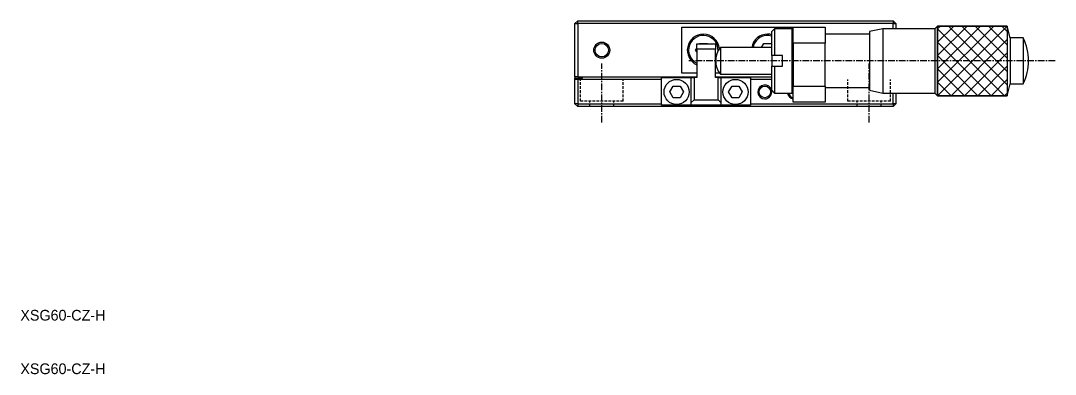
# Model space of a CAD drawing. Extents: x 10 to 354, y 10 to 238.
# Drawn here: x 10.1 to 203.5, y 10 to 76 of the extents above; entities that cross this region are included whole.
import ezdxf

# ---------------------------------------------------------------- set-up
doc = ezdxf.new("R2010")
doc.units = 0
doc.linetypes.add('CENTER', pattern=[2, 1.25, -0.25, 0.25, -0.25])
doc.linetypes.add('DASHED', pattern=[0.75, 0.5, -0.25])
doc.layers.get('0').update_dxf_attribs({"linetype": 'CONTINUOUS'})
doc.layers.add('CENTER', color=1, linetype='CENTER')
doc.styles.get("Standard").update_dxf_attribs({"font": 'FGP教科書体NT-M'})

msp = doc.modelspace()

# ---------------------------------------------------------------- linework, layer by layer
at = {"color": 7, "linetype": 'CONTINUOUS'}
for p, q in [((113.694926, 75.5), (114.194926, 76)), ((113.694926, 75.5), (114.194926, 75.5)), ((113.694926, 65.5), (113.694926, 75.5)), ((114.194926, 75.5), (114.194926, 76)), ((114.194926, 76), (173.194926, 76)), ((114.194926, 75.5), (114.194926, 65.5)), ((173.194926, 75.5), (114.194926, 75.5)), ((173.194926, 76), (173.194926, 75.5)), ((173.194926, 76), (173.694926, 75.5)), ((173.194926, 74.499996), (173.194926, 75.5)), ((173.194926, 75.5), (173.694926, 75.5)), ((173.694926, 75.5), (173.694926, 74.499996)), ((133.694926, 66.2), (133.694926, 74.8)), ((133.694926, 74.8), (154.494926, 74.8)), ((150.994926, 74.5), (150.494926, 74)), ((150.494926, 73.25), (150.494926, 74)), ((150.494926, 69.5), (150.494926, 74)), ((150.994926, 74.5), (150.994926, 69.5)), ((154.294926, 74.5), (150.994926, 74.5)), ((154.294926, 68.5), (154.294926, 74.5)), ((154.494926, 74.3), (154.294926, 74.5)), ((154.494926, 71.8), (154.494926, 74.8)), ((154.494926, 74.8), (160.494926, 74.8)), ((160.494926, 74.8), (160.494926, 71.8)), ((171.244925, 74.499996), (168.744926, 73.999997)), ((168.744926, 73.999997), (168.744926, 63.000003)), ((171.244925, 74.499996), (171.244925, 62.500004)), ((180.99493, 74.499996), (171.244925, 74.499996)), ((181.494932, 74.999999), (180.99493, 74.499996)), ((180.99493, 74.499996), (180.99493, 62.500004)), ((181.494932, 74.999999), (194.494933, 74.999999)), ((181.494932, 62.000001), (181.494932, 74.999999)), ((195.084421, 72.8), (194.494933, 74.999999)), ((194.494933, 74.999999), (194.494933, 62.000001)), ((136.444926, 71.7), (139.944926, 71.7)), ((136.444926, 70.7), (136.444926, 71.7)), ((136.944371, 71.7), (136.973238, 71.75)), ((136.973238, 71.75), (138.416614, 71.75)), ((138.416614, 71.75), (138.445481, 71.7)), ((139.944926, 71.7), (139.944926, 70.7)), ((148.540223, 70.999996), (148.973238, 71.75)), ((148.973238, 71.75), (150.416614, 71.75)), ((150.416614, 71.75), (150.494926, 71.614359)), ((160.494926, 71.8), (154.494926, 71.8)), ((154.494926, 71.8), (154.494926, 63.8)), ((168.744926, 73.5), (160.494926, 73.5)), ((160.494926, 63.8), (160.494926, 71.8)), ((195.084421, 72.8), (195.084421, 64.2)), ((197.494932, 72.8), (195.084421, 72.8)), ((197.494932, 72.8), (197.494932, 64.2)), ((136.25155, 70.5), (136.444926, 70.834936)), ((136.444926, 70.165064), (136.25155, 70.5)), ((136.444926, 70.7), (136.444926, 65.4)), ((139.944926, 70.7), (136.444926, 70.7)), ((139.944926, 65.4), (139.944926, 70.7)), ((140.872435, 70.999996), (140.872435, 66.000004)), ((150.494926, 70.999996), (140.872435, 70.999996)), ((150.494926, 69.539531), (150.494926, 67.5)), ((150.994926, 69.5), (150.494926, 69.5)), ((152.494926, 69.5), (150.994926, 69.5)), ((152.494926, 67.5), (152.494926, 69.5)), ((154.294926, 62.5), (154.294926, 68.5)), ((136.444926, 66.2), (133.694926, 66.2)), ((140.722319, 66.2), (139.944926, 66.2)), ((140.872435, 66.000004), (150.494926, 66.000004)), ((150.494926, 63), (150.494926, 67.5)), ((150.494926, 67.5), (150.994926, 67.5)), ((150.994926, 67.5), (150.994926, 62.5)), ((150.994926, 67.5), (152.494926, 67.5)), ((114.194926, 65.5), (113.694926, 65.5)), ((113.694926, 65.5), (113.694926, 65.25)), ((113.694926, 65.25), (115.094926, 65.25)), ((113.694926, 65), (113.694926, 65.25)), ((113.694926, 60.5), (113.694926, 65)), ((114.194926, 65), (113.694926, 65)), ((114.194926, 65.5), (136.444926, 65.5)), ((114.194926, 65), (114.194926, 60.5)), ((129.894926, 65), (114.194926, 65)), ((115.094926, 65.25), (115.094926, 65.5)), ((129.894926, 60.2), (129.894926, 65.4)), ((129.894926, 65.4), (135.444926, 65.4)), ((135.444926, 60.7), (135.444926, 65.4)), ((135.444926, 65.4), (135.944926, 65.4)), ((135.944926, 65.4), (135.944926, 61.2)), ((136.444926, 65.4), (135.944926, 65.4)), ((139.944926, 65.5), (150.494926, 65.5)), ((140.444926, 65.4), (139.944926, 65.4)), ((140.444926, 61.2), (140.444926, 65.4)), ((140.444926, 65.4), (140.944926, 65.4)), ((140.944926, 65.4), (140.944926, 60.7)), ((140.944926, 65.4), (146.494926, 65.4)), ((146.494926, 65.4), (146.494926, 60.2)), ((150.494926, 65), (146.494926, 65)), ((194.494933, 62.000001), (195.084421, 64.2)), ((195.084421, 64.2), (197.494932, 64.2)), ((131.424755, 62.7), (132.059841, 63.8)), ((132.059841, 61.6), (131.424755, 62.7)), ((132.059841, 63.8), (133.330011, 63.8)), ((133.330011, 63.8), (133.965097, 62.7)), ((133.965097, 62.7), (133.330011, 61.6)), ((142.424755, 62.7), (143.059841, 63.8)), ((143.059841, 61.6), (142.424755, 62.7)), ((143.059841, 63.8), (144.330011, 63.8)), ((144.330011, 63.8), (144.965097, 62.7)), ((144.965097, 62.7), (144.330011, 61.6)), ((150.494926, 63), (150.494926, 63.75)), ((150.494926, 63), (150.994926, 62.5)), ((150.994926, 62.5), (154.294926, 62.5)), ((154.294926, 62.5), (154.494926, 62.7)), ((154.494926, 63.8), (160.494926, 63.8)), ((154.494926, 60.8), (154.494926, 63.8)), ((160.494926, 63.8), (160.494926, 60.8)), ((160.494926, 63.5), (168.744926, 63.5)), ((168.744926, 63.000003), (171.244925, 62.500004)), ((171.244925, 62.500004), (180.99493, 62.500004)), ((173.194926, 60.5), (173.194926, 62.500004)), ((173.694926, 62.500004), (173.694926, 60.5)), ((180.99493, 62.500004), (181.494932, 62.000001)), ((194.494933, 62.000001), (181.494932, 62.000001)), ((114.194926, 60.5), (113.694926, 60.5)), ((113.694926, 60.5), (114.194926, 60)), ((114.194926, 60.5), (129.894926, 60.5)), ((114.194926, 60.5), (114.194926, 60)), ((173.194926, 60), (114.194926, 60)), ((135.444926, 60.2), (129.894926, 60.2)), ((133.330011, 61.6), (132.059841, 61.6)), ((135.944926, 61.2), (135.444926, 60.7)), ((135.444926, 60.2), (135.444926, 60.7)), ((140.944926, 60.2), (135.444926, 60.2)), ((135.944926, 61.2), (140.444926, 61.2)), ((140.944926, 60.7), (140.444926, 61.2)), ((140.944926, 60.7), (140.944926, 60.2)), ((146.494926, 60.2), (140.944926, 60.2)), ((144.330011, 61.6), (143.059841, 61.6)), ((146.494926, 60.5), (173.194926, 60.5)), ((160.494926, 60.8), (154.494926, 60.8)), ((173.194926, 60.5), (173.194926, 60)), ((173.694926, 60.5), (173.194926, 60.5)), ((173.694926, 60.5), (173.194926, 60))]:
    msp.add_line(p, q, dxfattribs=at)
at = {"color": 3, "linetype": 'CONTINUOUS'}
for p, q in [((181.494932, 74.999999), (181.494932, 62.000001)), ((194.494933, 74.999999), (181.494932, 74.999999)), ((181.494932, 74.494932), (181.999999, 74.999999)), ((181.494932, 71.994932), (184.499999, 74.999999)), ((181.494932, 69.494932), (186.999999, 74.999999)), ((181.494932, 66.994932), (189.499999, 74.999999)), ((181.494932, 64.494932), (191.999999, 74.999999)), ((181.494932, 74.505068), (193.999999, 62.000001)), ((181.500001, 62.000001), (194.494933, 74.994933)), ((183.500001, 74.999999), (194.494933, 64.005067)), ((186.000001, 74.999999), (194.494933, 66.505067)), ((188.500001, 74.999999), (194.494933, 69.005067)), ((191.000001, 74.999999), (194.494933, 71.505067)), ((193.500001, 74.999999), (194.494933, 74.005067)), ((194.494933, 74.999999), (194.494933, 62.000001)), ((181.494932, 72.005068), (191.499999, 62.000001)), ((184.000001, 62.000001), (194.494933, 72.494933)), ((186.500001, 62.000001), (194.494933, 69.994933)), ((181.494932, 69.505068), (188.999999, 62.000001)), ((181.494932, 67.005068), (186.499999, 62.000001)), ((189.000001, 62.000001), (194.494933, 67.494933)), ((181.494932, 64.505068), (183.999999, 62.000001)), ((191.500001, 62.000001), (194.494933, 64.994933)), ((181.494932, 62.005068), (181.499999, 62.000001)), ((181.494932, 62.000001), (194.494933, 62.000001)), ((194.000001, 62.000001), (194.494933, 62.494933))]:
    msp.add_line(p, q, dxfattribs=at)
at = {"color": 3, "linetype": 'DASHED'}
for p, q in [((114.694926, 61), (114.694926, 65)), ((122.694926, 61), (122.694926, 65)), ((164.694926, 61), (164.694926, 65)), ((172.694926, 61), (172.694926, 65)), ((122.694926, 61), (114.694926, 61)), ((116.444926, 60), (116.444926, 61)), ((120.944926, 60), (120.944926, 61)), ((172.694926, 61), (164.694926, 61)), ((166.444926, 60), (166.444926, 61)), ((170.944926, 60), (170.944926, 61))]:
    msp.add_line(p, q, dxfattribs=at)
at = {"color": 3, "linetype": 'CONTINUOUS'}
msp.add_circle((118.694926, 70.5), 1.5, dxfattribs=at)
at = {"color": 7, "linetype": 'CONTINUOUS'}
for centre, radius in [((118.694926, 70.5), 1.25), ((132.694926, 62.7), 2.35), ((143.694926, 62.7), 2.35), ((149.194926, 62.7), 1.075)]:
    msp.add_circle(centre, radius, dxfattribs=at)
for centre, radius, start, end in [((137.694926, 70.5), 3, 90, 245.375682), ((137.694926, 70.5), 2.75, 355.829352, 242.964308), ((137.694926, 70.5), 3, 4.698329, 90), ((149.694926, 70.5), 3, 90, 170.406009), ((149.694926, 70.5), 2.75, 73.08761, 169.524403), ((149.694926, 70.5), 3, 74.534007, 90), ((188.749932, 68.499998), 9.745001, 333.816215, 26.183798), ((143.994931, 68.499997), 3.999997, 141.317795, 218.682173), ((137.694926, 70.5), 2.75, 324.903199, 328.246832), ((137.694926, 70.5), 3, 318.590378, 320.076493), ((154.694926, 62.7), 1.075, 190.722152, 259.277848)]:
    msp.add_arc(centre, radius, start, end, dxfattribs=at)
at = {"color": 3, "linetype": 'CONTINUOUS'}
for centre, start, end in [((149.194926, 62.7), 13.063372, 270), ((149.194926, 62.7), 270, 13.063372), ((154.694926, 62.7), 188.849883, 261.150117)]:
    msp.add_arc(centre, 1.3, start, end, dxfattribs=at)
at = {"layer": 'CENTER', "color": 1, "linetype": 'CENTER'}
for p, q in [((118.694926, 57), (118.694926, 68)), ((203.494933, 68.5), (134.994934, 68.5)), ((168.694926, 57), (168.694926, 68))]:
    msp.add_line(p, q, dxfattribs=at)

# ---------------------------------------------------------------- texts
at = {"color": 7, "linetype": 'CONTINUOUS'}
for p in [(10, 20), (10, 10)]:
    msp.add_text('XSG60-CZ-H', height=2, dxfattribs=at).set_placement(p)

doc.saveas('drawing.dxf')
